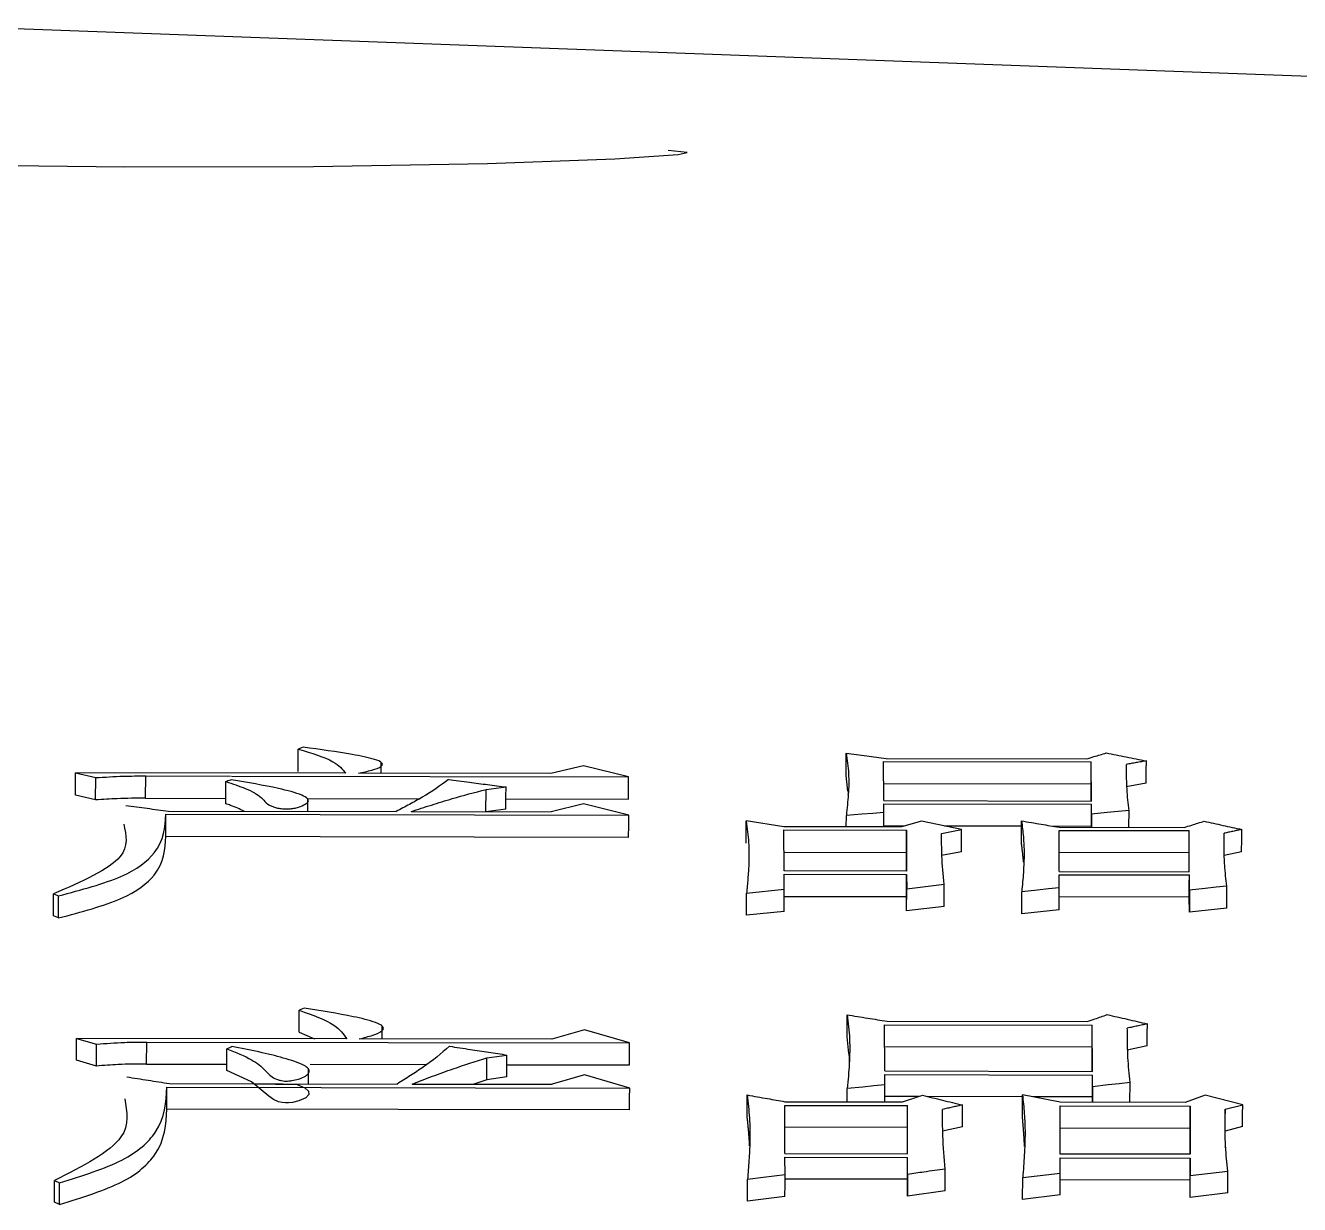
# Model space of a CAD drawing. Header units: millimetres. Extents: x 2462 to 4142, y 835 to 2023.
# Drawn here: x 2888.76 to 2894.27, y 1818.15 to 1823.25 of the extents above; entities that cross this region are included whole.
import ezdxf

# ---------------------------------------------------------------- set-up
doc = ezdxf.new("R2010")
doc.units = ezdxf.units.MM

msp = doc.modelspace()

# ---------------------------------------------------------------- linework, layer by layer
at = {"color": 7, "linetype": 'Continuous', "lineweight": 25}
for p, q in [((2888.3741, 1823.2484), (2903.6892, 1822.6848)), ((2891.6237, 1822.6989), (2891.5412, 1822.7076)), ((2889.9417, 1820.0242), (2889.9419, 1820.1206)), ((2889.9635, 1820.1283), (2889.9419, 1820.1207)), ((2890.3006, 1820.0159), (2890.3007, 1820.0634)), ((2891.1754, 1820.0483), (2891.0349, 1820.0145)), ((2891.3703, 1820.0007), (2891.1754, 1820.0483)), ((2892.4734, 1820.0667), (2893.3712, 1820.065)), ((2892.4741, 1819.8978), (2892.4734, 1820.0667)), ((2892.4841, 1820.0797), (2893.3495, 1820.0781)), ((2893.371, 1819.9686), (2893.3712, 1820.065)), ((2893.3719, 1819.8961), (2893.3712, 1820.065)), ((2888.9794, 1819.922), (2888.9796, 1820.0183)), ((2888.9796, 1820.0183), (2889.0663, 1819.9971)), ((2890.1479, 1820.0162), (2888.9796, 1820.0183)), ((2889.066, 1819.9008), (2889.0663, 1819.9971)), ((2889.2824, 1819.9083), (2889.2826, 1820.0046)), ((2889.2826, 1820.0046), (2889.649, 1820.0039)), ((2889.6287, 1819.884), (2889.6289, 1819.9803)), ((2889.6529, 1820.0039), (2891.3703, 1820.0007)), ((2891.0349, 1820.0145), (2890.202, 1820.0161)), ((2892.3188, 1819.9393), (2892.3107, 1820.0069)), ((2893.6089, 1819.9734), (2893.5225, 1819.9579)), ((2889.066, 1819.9008), (2888.9794, 1819.922)), ((2890.7537, 1819.8501), (2890.754, 1819.9463)), ((2890.754, 1819.9463), (2890.8405, 1819.9568)), ((2893.371, 1819.9686), (2892.4732, 1819.9703)), ((2893.3713, 1819.8961), (2893.371, 1819.9686)), ((2889.2824, 1819.9083), (2889.6287, 1819.9077)), ((2889.9831, 1819.8513), (2889.9832, 1819.9053)), ((2889.9839, 1819.907), (2890.4673, 1819.9061)), ((2890.8403, 1819.9054), (2891.3701, 1819.9044)), ((2891.1761, 1819.8841), (2891.0356, 1819.8493)), ((2891.371, 1819.8352), (2891.1761, 1819.8841)), ((2892.4741, 1819.8978), (2893.3719, 1819.8961)), ((2892.4742, 1819.8843), (2893.372, 1819.8827)), ((2892.4743, 1819.8466), (2892.4742, 1819.8843)), ((2893.3722, 1819.8396), (2893.372, 1819.8827)), ((2889.3696, 1819.7428), (2889.3698, 1819.8389)), ((2889.3698, 1819.8389), (2891.371, 1819.8352)), ((2889.3806, 1819.8524), (2890.3649, 1819.8506)), ((2890.4298, 1819.8505), (2891.0356, 1819.8493)), ((2890.8402, 1819.8605), (2890.7537, 1819.8501)), ((2892.0419, 1819.785), (2891.8795, 1819.8098)), ((2892.312, 1819.7845), (2892.3121, 1819.8334)), ((2892.4742, 1819.7842), (2892.4743, 1819.8466)), ((2892.6367, 1819.8084), (2892.5503, 1819.7841)), ((2892.8099, 1819.7727), (2892.6367, 1819.8084)), ((2893.3722, 1819.8396), (2893.372, 1819.7825)), ((2893.5342, 1819.7822), (2893.5344, 1819.8555)), ((2892.5503, 1819.7841), (2892.0419, 1819.785)), ((2892.0419, 1819.7714), (2892.572, 1819.7704)), ((2892.0426, 1819.5939), (2892.0419, 1819.7714)), ((2892.5643, 1819.788), (2892.4742, 1819.7882)), ((2892.572, 1819.7704), (2892.5727, 1819.5929)), ((2892.7235, 1819.7564), (2892.8099, 1819.7727)), ((2893.0693, 1819.7871), (2892.7371, 1819.7877)), ((2893.3718, 1819.7865), (2893.2081, 1819.7868)), ((2893.2318, 1819.7828), (2893.7726, 1819.7818)), ((2893.2318, 1819.7691), (2893.7943, 1819.7681)), ((2893.2325, 1819.5917), (2893.2318, 1819.7691)), ((2893.3718, 1819.7825), (2893.3718, 1819.7865)), ((2893.7941, 1819.6721), (2893.7943, 1819.7681)), ((2893.795, 1819.5906), (2893.7943, 1819.7681)), ((2893.9458, 1819.7369), (2893.9458, 1819.7569)), ((2891.3708, 1819.7391), (2889.3696, 1819.7428)), ((2893.9461, 1819.671), (2893.9458, 1819.7369)), ((2892.0417, 1819.6753), (2892.5717, 1819.6743)), ((2892.5721, 1819.5929), (2892.5717, 1819.6743)), ((2892.8097, 1819.6766), (2892.7232, 1819.6604)), ((2893.7941, 1819.6721), (2893.2316, 1819.6731)), ((2893.7944, 1819.5906), (2893.7941, 1819.6721)), ((2894.0212, 1819.6771), (2893.9456, 1819.6608)), ((2891.8884, 1819.5891), (2891.8881, 1819.5858)), ((2891.8885, 1819.6048), (2891.8886, 1819.5985)), ((2892.5727, 1819.5929), (2892.0426, 1819.5939)), ((2893.2325, 1819.5917), (2893.795, 1819.5906)), ((2892.0427, 1819.5798), (2892.5727, 1819.5788)), ((2892.0429, 1819.5147), (2892.0427, 1819.5798)), ((2892.5727, 1819.5788), (2892.573, 1819.5166)), ((2892.573, 1819.5166), (2892.7351, 1819.5361)), ((2893.2326, 1819.5776), (2893.7951, 1819.5765)), ((2893.2328, 1819.521), (2893.2326, 1819.5776)), ((2893.7953, 1819.5114), (2893.7951, 1819.5765)), ((2888.8844, 1819.495), (2888.906, 1819.4864)), ((2891.8805, 1819.4023), (2891.8807, 1819.4979)), ((2891.8807, 1819.4979), (2892.0429, 1819.5147)), ((2892.0429, 1819.4841), (2892.5725, 1819.4831)), ((2892.5727, 1819.4209), (2892.5725, 1819.4831)), ((2892.5727, 1819.4209), (2892.573, 1819.5166)), ((2893.0704, 1819.4086), (2893.0706, 1819.5043)), ((2893.7949, 1819.4808), (2893.2327, 1819.4818)), ((2893.7951, 1819.4158), (2893.7949, 1819.4808)), ((2893.7953, 1819.5114), (2893.7951, 1819.4158)), ((2893.9573, 1819.4325), (2893.9575, 1819.5282)), ((2892.7349, 1819.4404), (2892.5727, 1819.4209)), ((2893.2326, 1819.4253), (2893.0704, 1819.4086)), ((2893.9573, 1819.4325), (2893.7951, 1819.4158)), ((2888.9058, 1819.3907), (2888.8842, 1819.3993)), ((2892.0427, 1819.419), (2891.8805, 1819.4023)), ((2889.946, 1818.8966), (2889.9462, 1818.9916)), ((2889.9679, 1819.0008), (2889.9463, 1818.9917)), ((2892.4777, 1818.9286), (2893.3755, 1818.927)), ((2892.4783, 1818.7292), (2892.4777, 1818.9286)), ((2892.4885, 1818.944), (2893.3538, 1818.9424)), ((2893.3753, 1818.832), (2893.3755, 1818.927)), ((2893.3762, 1818.7275), (2893.3755, 1818.927)), ((2889.946, 1818.8966), (2890.0118, 1818.8683)), ((2890.3049, 1818.8678), (2890.305, 1818.924)), ((2891.1797, 1818.9064), (2891.0392, 1818.8664)), ((2891.3746, 1818.8502), (2891.1797, 1818.9064)), ((2892.3223, 1818.8048), (2892.3151, 1818.877)), ((2888.9837, 1818.7754), (2888.9839, 1818.8702)), ((2888.9839, 1818.8702), (2889.0705, 1818.8452)), ((2890.1522, 1818.8681), (2888.9839, 1818.8702)), ((2889.0703, 1818.7504), (2889.0705, 1818.8452)), ((2889.2866, 1818.7593), (2889.2869, 1818.8541)), ((2889.2869, 1818.8541), (2891.3746, 1818.8502)), ((2889.6329, 1818.7307), (2889.6331, 1818.8255)), ((2891.0392, 1818.8664), (2890.2063, 1818.868)), ((2893.3753, 1818.832), (2892.4775, 1818.8337)), ((2893.3756, 1818.7275), (2893.3753, 1818.832)), ((2893.6133, 1818.8377), (2893.5268, 1818.8194)), ((2889.0703, 1818.7504), (2888.9837, 1818.7754)), ((2890.758, 1818.6911), (2890.7582, 1818.7858)), ((2890.7582, 1818.7858), (2890.8447, 1818.7982)), ((2889.2866, 1818.7593), (2889.633, 1818.7587)), ((2889.9862, 1818.6737), (2889.9864, 1818.7394)), ((2889.9936, 1818.758), (2890.4971, 1818.7571)), ((2890.8446, 1818.7564), (2891.3744, 1818.7554)), ((2891.1803, 1818.7126), (2891.0398, 1818.6717)), ((2891.3752, 1818.6552), (2891.1803, 1818.7126)), ((2892.4783, 1818.7292), (2893.3762, 1818.7275)), ((2892.4784, 1818.7134), (2893.3762, 1818.7117)), ((2892.4785, 1818.669), (2892.4784, 1818.7134)), ((2893.3764, 1818.661), (2893.3762, 1818.7117)), ((2889.3738, 1818.5643), (2889.374, 1818.6589)), ((2889.374, 1818.6589), (2891.3752, 1818.6552)), ((2889.3848, 1818.6748), (2890.3692, 1818.6729)), ((2890.4341, 1818.6728), (2891.0398, 1818.6717)), ((2890.758, 1818.6911), (2890.7011, 1818.6723)), ((2890.8445, 1818.7034), (2890.758, 1818.6911)), ((2892.3162, 1818.5959), (2892.3163, 1818.6534)), ((2892.4783, 1818.5956), (2892.4785, 1818.669)), ((2893.3764, 1818.661), (2893.3762, 1818.5939)), ((2893.5384, 1818.5936), (2893.5386, 1818.6797)), ((2892.0461, 1818.5964), (2892.5545, 1818.5955)), ((2892.6238, 1818.6184), (2892.4784, 1818.6187)), ((2893.0736, 1818.6176), (2892.6646, 1818.6184)), ((2893.236, 1818.5942), (2893.0736, 1818.6265)), ((2893.376, 1818.617), (2893.1187, 1818.6175)), ((2893.3761, 1818.5939), (2893.376, 1818.617)), ((2893.8633, 1818.625), (2893.7768, 1818.5932)), ((2894.0257, 1818.5831), (2893.8633, 1818.625)), ((2891.375, 1818.5606), (2889.3738, 1818.5643)), ((2892.0461, 1818.5804), (2892.5762, 1818.5794)), ((2892.0467, 1818.3725), (2892.0461, 1818.5804)), ((2892.5759, 1818.4849), (2892.5762, 1818.5794)), ((2892.5768, 1818.3715), (2892.5762, 1818.5794)), ((2893.7768, 1818.5932), (2893.236, 1818.5942)), ((2893.236, 1818.5782), (2893.7985, 1818.5771)), ((2893.2366, 1818.3703), (2893.236, 1818.5782)), ((2893.7985, 1818.5771), (2893.7991, 1818.3693)), ((2893.95, 1818.564), (2893.9499, 1818.5459)), ((2893.95, 1818.564), (2894.0257, 1818.5831)), ((2893.9503, 1818.4612), (2893.95, 1818.5459)), ((2892.5759, 1818.4849), (2892.0459, 1818.4859)), ((2892.5763, 1818.3715), (2892.5759, 1818.4849)), ((2892.8139, 1818.4877), (2892.7274, 1818.4686)), ((2894.0254, 1818.4886), (2893.9498, 1818.4695)), ((2893.2358, 1818.4837), (2893.7983, 1818.4826)), ((2893.7986, 1818.3693), (2893.7983, 1818.4826)), ((2893.9524, 1818.3973), (2893.9522, 1818.4002)), ((2892.0467, 1818.3725), (2892.5768, 1818.3715)), ((2892.0468, 1818.3561), (2892.5768, 1818.3551)), ((2892.047, 1818.2801), (2892.0468, 1818.3561)), ((2892.577, 1818.2824), (2892.5768, 1818.3551)), ((2893.7991, 1818.3693), (2893.2366, 1818.3703)), ((2893.2367, 1818.3539), (2893.7992, 1818.3528)), ((2893.2369, 1818.2878), (2893.2367, 1818.3539)), ((2893.7992, 1818.3528), (2893.7994, 1818.2768)), ((2892.577, 1818.2824), (2892.5768, 1818.1883)), ((2892.739, 1818.2112), (2892.7392, 1818.3053)), ((2893.0744, 1818.1741), (2893.0747, 1818.2682)), ((2893.0747, 1818.2682), (2893.2369, 1818.2878)), ((2893.7992, 1818.1827), (2893.7994, 1818.2768)), ((2893.7994, 1818.2768), (2893.9616, 1818.2964)), ((2888.8885, 1818.2561), (2888.9101, 1818.246)), ((2891.8846, 1818.1664), (2891.8848, 1818.2605)), ((2892.5766, 1818.2609), (2892.047, 1818.2619)), ((2892.5768, 1818.1883), (2892.5766, 1818.2609)), ((2892.739, 1818.2112), (2892.5768, 1818.1883)), ((2893.2368, 1818.2597), (2893.799, 1818.2586)), ((2893.7992, 1818.1827), (2893.799, 1818.2586)), ((2888.9099, 1818.152), (2888.8882, 1818.162)), ((2892.0468, 1818.186), (2891.8846, 1818.1664)), ((2893.2366, 1818.1937), (2893.0744, 1818.1741)), ((2893.9614, 1818.2023), (2893.7992, 1818.1827))]:
    msp.add_line(p, q, dxfattribs=at)
at = {"color": 7, "linetype": 'Continuous', "lineweight": 25, "flags": 128}
for points in [[(2887.1755, 1822.7133), (2887.1332, 1822.7112), (2887.178, 1822.6968), (2887.4228, 1822.6797), (2887.8497, 1822.6617), (2888.4473, 1822.646), (2889.1928, 1822.6369), (2890.0086, 1822.6387), (2890.7605, 1822.6519), (2891.3113, 1822.6715), (2891.585, 1822.6902), (2891.6237, 1822.6989), (2891.6237, 1822.6989)], [(2892.3107, 1820.0069), (2892.3109, 1820.0609), (2892.311, 1820.1033)], [(2893.6089, 1819.9734), (2893.6091, 1820.0274), (2893.6092, 1820.0698)], [(2889.6289, 1819.9802), (2889.6397, 1819.9842), (2889.6504, 1819.9881)], [(2891.3701, 1819.9044), (2891.3702, 1819.9583), (2891.3703, 1820.0007)], [(2890.8402, 1819.8605), (2890.8404, 1819.9144), (2890.8405, 1819.9568)], [(2893.3718, 1819.7865), (2893.3719, 1819.8404), (2893.372, 1819.8827)], [(2891.3708, 1819.7391), (2891.3709, 1819.7929), (2891.371, 1819.8352)], [(2891.8793, 1819.7138), (2891.8794, 1819.7676), (2891.8795, 1819.8098)], [(2892.4743, 1819.8466), (2892.4265, 1819.8428), (2892.3786, 1819.8389), (2892.3121, 1819.8334)], [(2893.0692, 1819.7142), (2893.0693, 1819.768), (2893.0694, 1819.8103)], [(2893.5344, 1819.8555), (2893.4874, 1819.8509), (2893.4404, 1819.8463), (2893.3722, 1819.8396)], [(2892.5717, 1819.6743), (2892.5719, 1819.7281), (2892.572, 1819.7704)], [(2892.8097, 1819.6766), (2892.8098, 1819.7304), (2892.8099, 1819.7727)], [(2894.0212, 1819.6771), (2894.0214, 1819.7309), (2894.0215, 1819.7731)], [(2892.5725, 1819.4831), (2892.5726, 1819.5367), (2892.5727, 1819.5788)], [(2892.7349, 1819.4404), (2892.735, 1819.494), (2892.7351, 1819.5361)], [(2893.7949, 1819.4808), (2893.795, 1819.5344), (2893.7951, 1819.5765)], [(2888.8842, 1819.3993), (2888.8842, 1819.4342), (2888.8843, 1819.4646), (2888.8844, 1819.495)], [(2888.9058, 1819.3907), (2888.9059, 1819.4256), (2888.906, 1819.456), (2888.906, 1819.4864)], [(2892.0427, 1819.419), (2892.0428, 1819.4726), (2892.0429, 1819.5147)], [(2893.2328, 1819.521), (2893.1858, 1819.5162), (2893.1388, 1819.5113), (2893.0706, 1819.5043)], [(2893.2326, 1819.4253), (2893.2327, 1819.4789), (2893.2328, 1819.521)], [(2893.9575, 1819.5282), (2893.9105, 1819.5233), (2893.8635, 1819.5185), (2893.7953, 1819.5114)], [(2892.3151, 1818.877), (2892.3152, 1818.9301), (2892.3153, 1818.9719)], [(2893.6133, 1818.8377), (2893.6134, 1818.8909), (2893.6135, 1818.9327)], [(2889.6331, 1818.8255), (2889.6386, 1818.8278), (2889.6467, 1818.8313), (2889.6547, 1818.8348)], [(2891.3744, 1818.7554), (2891.3745, 1818.8085), (2891.3746, 1818.8502)], [(2890.8445, 1818.7034), (2890.8446, 1818.7565), (2890.8447, 1818.7982)], [(2889.7508, 1818.6741), (2889.9372, 1818.6712), (2889.9709, 1818.6562), (2889.9872, 1818.6426), (2889.9879, 1818.628), (2889.975, 1818.6138), (2889.9447, 1818.6002), (2889.9173, 1818.5936), (2889.9007, 1818.5914), (2889.8866, 1818.591), (2889.8728, 1818.5923), (2889.8574, 1818.5959), (2889.8351, 1818.6055), (2889.8151, 1818.6209), (2889.7404, 1818.6827), (2889.6329, 1818.7307), (2889.6329, 1818.7307)], [(2893.376, 1818.617), (2893.3761, 1818.67), (2893.3762, 1818.7117)], [(2891.375, 1818.5606), (2891.3751, 1818.6136), (2891.3752, 1818.6552)], [(2892.4785, 1818.669), (2892.4307, 1818.6644), (2892.3828, 1818.6598), (2892.3163, 1818.6534)], [(2893.5386, 1818.6797), (2893.4916, 1818.6743), (2893.4446, 1818.6689), (2893.3764, 1818.661)], [(2891.8835, 1818.531), (2891.8836, 1818.5839), (2891.8837, 1818.6255)], [(2893.0734, 1818.532), (2893.0735, 1818.5849), (2893.0736, 1818.6265)], [(2892.8139, 1818.4877), (2892.814, 1818.5406), (2892.8141, 1818.5822)], [(2893.7983, 1818.4826), (2893.7984, 1818.5355), (2893.7985, 1818.5771)], [(2894.0254, 1818.4886), (2894.0256, 1818.5415), (2894.0257, 1818.5831)], [(2892.5766, 1818.2609), (2892.5767, 1818.3137), (2892.5768, 1818.3551)], [(2893.799, 1818.2586), (2893.7991, 1818.3114), (2893.7992, 1818.3528)], [(2892.047, 1818.2801), (2892, 1818.2744), (2891.953, 1818.2687), (2891.8848, 1818.2605)], [(2892.0468, 1818.186), (2892.0469, 1818.2387), (2892.047, 1818.2801)], [(2893.2366, 1818.1937), (2893.2368, 1818.2464), (2893.2369, 1818.2878)], [(2893.9614, 1818.2023), (2893.9615, 1818.255), (2893.9616, 1818.2964)], [(2888.8882, 1818.162), (2888.8883, 1818.1963), (2888.8884, 1818.2262), (2888.8885, 1818.2561)], [(2888.9099, 1818.152), (2888.91, 1818.1863), (2888.91, 1818.2162), (2888.9101, 1818.246)]]:
    msp.add_lwpolyline(points, dxfattribs=at)
at = {"color": 7, "linetype": 'Continuous', "lineweight": 25}
for points, knots in [([(2889.9419, 1820.1206), (2889.999, 1820.1035), (2890.1001, 1820.0731), (2890.1334, 1820.0334), (2890.1479, 1820.0162)], [0, 0, 0, 0, 0.5653913, 1, 1, 1, 1]), ([(2890.202, 1820.0161), (2890.2222, 1820.0203), (2890.2619, 1820.0286), (2890.2986, 1820.0422), (2890.3076, 1820.054), (2890.3028, 1820.0648), (2890.2602, 1820.081), (2890.1462, 1820.1042), (2890.0361, 1820.1188), (2889.9635, 1820.1283)], [0, 0, 0, 0, 0.1207835, 0.2379421, 0.2842431, 0.3308199, 0.4249814, 0.6208103, 1, 1, 1, 1]), ([(2892.311, 1820.1033), (2892.3153, 1820.074), (2892.3241, 1820.0151), (2892.3216, 1819.9251), (2892.3153, 1819.864), (2892.3121, 1819.8334)], [0, 0, 0, 0, 0.33259, 0.666186, 1, 1, 1, 1]), ([(2892.311, 1820.1033), (2892.3258, 1820.1013), (2892.3555, 1820.0972), (2892.4133, 1820.0894), (2892.4561, 1820.0835), (2892.4841, 1820.0797)], [0, 0, 0, 0, 0.2574409, 0.5148817, 1, 1, 1, 1]), ([(2893.3495, 1820.0781), (2893.3605, 1820.0814), (2893.3805, 1820.0873), (2893.4093, 1820.0959), (2893.4271, 1820.1012), (2893.4359, 1820.1038)], [0, 0, 0, 0, 0.382635, 0.691318, 1, 1, 1, 1]), ([(2893.4359, 1820.1038), (2893.4648, 1820.0981), (2893.5081, 1820.0897), (2893.5659, 1820.0783), (2893.5947, 1820.0726), (2893.6092, 1820.0698)], [0, 0, 0, 0, 0.4999999, 0.75, 1, 1, 1, 1]), ([(2893.6092, 1820.0698), (2893.602, 1820.0685), (2893.5876, 1820.0659), (2893.5659, 1820.0621), (2893.5443, 1820.0582), (2893.5299, 1820.0556), (2893.5227, 1820.0543)], [0, 0, 0, 0, 0.2500001, 0.5000003, 0.7500004, 1, 1, 1, 1]), ([(2893.5344, 1819.8555), (2893.5309, 1819.886), (2893.5257, 1819.9319), (2893.5236, 1819.998), (2893.523, 1820.0336), (2893.5227, 1820.0543)], [0, 0, 0, 0, 0.455483, 0.683214, 1, 1, 1, 1]), ([(2889.0663, 1819.9971), (2889.106, 1819.9997), (2889.1771, 1820.0042), (2889.2503, 1820.0045), (2889.2826, 1820.0046)], [0, 0, 0, 0, 0.5588348, 1, 1, 1, 1]), ([(2889.6289, 1819.9803), (2889.6583, 1819.9705), (2889.7219, 1819.9493), (2889.7916, 1819.9119), (2889.8048, 1819.8777), (2889.8571, 1819.8646), (2889.8795, 1819.8622), (2889.9028, 1819.862), (2889.9256, 1819.8645), (2889.9512, 1819.8713), (2889.9722, 1819.8815), (2889.9885, 1819.894), (2889.9837, 1819.9077), (2889.9467, 1819.9287), (2889.8332, 1819.9572), (2889.7223, 1819.9765), (2889.6512, 1819.988), (2889.6505, 1819.9881)], [0, 0, 0, 0, 0.11781, 0.254849, 0.391031, 0.410858, 0.430655, 0.450877, 0.468612, 0.491918, 0.540011, 0.576765, 0.61394, 0.664642, 0.789466, 0.997756, 1, 1, 1, 1]), ([(2890.5915, 1819.989), (2890.5565, 1819.9632), (2890.5068, 1819.9268), (2890.4229, 1819.8815), (2890.3843, 1819.8609), (2890.3649, 1819.8506)], [0, 0, 0, 0, 0.546201, 0.773057, 1, 1, 1, 1]), ([(2890.5915, 1819.989), (2890.6217, 1819.9851), (2890.6782, 1819.9778), (2890.7612, 1819.9671), (2890.814, 1819.9602), (2890.8405, 1819.9568)], [0, 0, 0, 0, 0.363442, 0.681721, 1, 1, 1, 1]), ([(2890.4298, 1819.8505), (2890.4592, 1819.8599), (2890.5179, 1819.8789), (2890.623, 1819.9116), (2890.7047, 1819.9333), (2890.754, 1819.9463)], [0, 0, 0, 0, 0.283865, 0.567758, 1, 1, 1, 1]), ([(2892.3194, 1819.9422), (2892.3196, 1819.9336), (2892.32, 1819.9201), (2892.3202, 1819.9237), (2892.3203, 1819.925)], [0, 0, 0, 0, 0.641471, 1, 1, 1, 1]), ([(2889.2824, 1819.9083), (2889.2413, 1819.9081), (2889.168, 1819.9076), (2889.0972, 1819.9029), (2889.066, 1819.9008)], [0, 0, 0, 0, 0.561085, 1, 1, 1, 1]), ([(2889.1966, 1819.877), (2889.2273, 1819.8729), (2889.2886, 1819.8647), (2889.3499, 1819.8565), (2889.3806, 1819.8524)], [0, 0, 0, 0, 0.499883, 1, 1, 1, 1]), ([(2889.7077, 1819.8518), (2889.6899, 1819.8607), (2889.667, 1819.8721), (2889.6357, 1819.8818), (2889.6287, 1819.884)], [0, 0, 0, 0, 0.775038, 1, 1, 1, 1]), ([(2888.906, 1819.4864), (2889.0047, 1819.5126), (2889.1988, 1819.5641), (2889.3607, 1819.6917), (2889.3663, 1819.7832), (2889.3698, 1819.8389)], [0, 0, 0, 0, 0.287817, 0.565935, 1, 1, 1, 1]), ([(2891.8795, 1819.8098), (2891.8833, 1819.7788), (2891.891, 1819.7168), (2891.8914, 1819.6333), (2891.8865, 1819.5603), (2891.8826, 1819.5187), (2891.8807, 1819.4979)], [0, 0, 0, 0, 0.304153, 0.608343, 0.804164, 1, 1, 1, 1]), ([(2893.0694, 1819.8103), (2893.0724, 1819.7872), (2893.0783, 1819.7409), (2893.0817, 1819.6667), (2893.078, 1819.588), (2893.0731, 1819.5322), (2893.0706, 1819.5043)], [0, 0, 0, 0, 0.231566, 0.463148, 0.731542, 1, 1, 1, 1]), ([(2893.0694, 1819.8103), (2893.0837, 1819.8079), (2893.1122, 1819.8031), (2893.1664, 1819.7939), (2893.2062, 1819.7871), (2893.2318, 1819.7828)], [0, 0, 0, 0, 0.263834, 0.527668, 1, 1, 1, 1]), ([(2893.7726, 1819.7818), (2893.7837, 1819.7852), (2893.8036, 1819.7915), (2893.8324, 1819.8005), (2893.8502, 1819.8061), (2893.8591, 1819.8088)], [0, 0, 0, 0, 0.382635, 0.691318, 1, 1, 1, 1]), ([(2893.8591, 1819.8088), (2893.8861, 1819.8029), (2893.9267, 1819.794), (2893.9809, 1819.7821), (2894.0079, 1819.7761), (2894.0215, 1819.7731)], [0, 0, 0, 0, 0.5, 0.75, 1, 1, 1, 1]), ([(2889.1875, 1819.7964), (2889.1981, 1819.7486), (2889.2218, 1819.6411), (2889.0049, 1819.5471), (2888.8844, 1819.495)], [0, 0, 0, 0, 0.4443, 1, 1, 1, 1]), ([(2892.7351, 1819.5361), (2892.7311, 1819.5775), (2892.7253, 1819.6353), (2892.7241, 1819.7083), (2892.7237, 1819.7404), (2892.7235, 1819.7564)], [0, 0, 0, 0, 0.5564808, 0.7782386, 1, 1, 1, 1]), ([(2893.9575, 1819.5282), (2893.9538, 1819.5581), (2893.9471, 1819.6117), (2893.9451, 1819.6878), (2893.9456, 1819.7338), (2893.9458, 1819.7569)], [0, 0, 0, 0, 0.387747, 0.693846, 1, 1, 1, 1]), ([(2894.0215, 1819.7731), (2894.0152, 1819.7718), (2894.0026, 1819.7691), (2893.9836, 1819.765), (2893.9647, 1819.7609), (2893.9521, 1819.7582), (2893.9458, 1819.7569)], [0, 0, 0, 0, 0.25, 0.5, 0.750001, 1, 1, 1, 1]), ([(2888.9058, 1819.3907), (2889.0045, 1819.4169), (2889.1985, 1819.4683), (2889.3605, 1819.5957), (2889.3661, 1819.6871), (2889.3696, 1819.7428)], [0, 0, 0, 0, 0.287925, 0.56603, 1, 1, 1, 1]), ([(2893.0782, 1819.6314), (2893.0782, 1819.6321), (2893.0779, 1819.6359), (2893.0775, 1819.6411), (2893.077, 1819.647), (2893.0765, 1819.6514), (2893.0761, 1819.6558), (2893.0756, 1819.6602), (2893.0752, 1819.6646), (2893.0747, 1819.669), (2893.0742, 1819.6734), (2893.0737, 1819.6778), (2893.0732, 1819.6822), (2893.0725, 1819.688), (2893.0718, 1819.6939), (2893.071, 1819.6997), (2893.0705, 1819.7041), (2893.0699, 1819.7089), (2893.0694, 1819.7123), (2893.0692, 1819.7142)], [0, 0, 0, 0, 0.027762, 0.133883, 0.186944, 0.240005, 0.293066, 0.346127, 0.399187, 0.452248, 0.505309, 0.55837, 0.611431, 0.664491, 0.770613, 0.823674, 0.876735, 0.929795, 1, 1, 1, 1]), ([(2889.9462, 1818.9916), (2890.0034, 1818.9713), (2890.1044, 1818.9354), (2890.1377, 1818.8884), (2890.1522, 1818.8681)], [0, 0, 0, 0, 0.5653913, 1, 1, 1, 1]), ([(2890.2063, 1818.868), (2890.2265, 1818.873), (2890.2662, 1818.8828), (2890.3029, 1818.8989), (2890.312, 1818.9128), (2890.3071, 1818.9256), (2890.2645, 1818.9448), (2890.1505, 1818.9722), (2890.0404, 1818.9894), (2889.9679, 1819.0008)], [0, 0, 0, 0, 0.120818, 0.238007, 0.284295, 0.33086, 0.424999, 0.620775, 1, 1, 1, 1]), ([(2892.3153, 1818.9719), (2892.3197, 1818.9372), (2892.3284, 1818.8675), (2892.3258, 1818.7613), (2892.3195, 1818.6894), (2892.3163, 1818.6534)], [0, 0, 0, 0, 0.33259, 0.666186, 1, 1, 1, 1]), ([(2892.3153, 1818.9719), (2892.3301, 1818.9695), (2892.3599, 1818.9648), (2892.4176, 1818.9554), (2892.4605, 1818.9485), (2892.4885, 1818.944)], [0, 0, 0, 0, 0.257441, 0.514882, 1, 1, 1, 1]), ([(2893.3538, 1818.9424), (2893.3649, 1818.9463), (2893.3848, 1818.9533), (2893.4136, 1818.9635), (2893.4314, 1818.9698), (2893.4403, 1818.9729)], [0, 0, 0, 0, 0.382635, 0.691318, 1, 1, 1, 1]), ([(2893.4403, 1818.9729), (2893.4691, 1818.9662), (2893.5124, 1818.9562), (2893.5702, 1818.9428), (2893.599, 1818.936), (2893.6135, 1818.9327)], [0, 0, 0, 0, 0.5, 0.75, 1, 1, 1, 1]), ([(2893.6135, 1818.9327), (2893.6063, 1818.9312), (2893.5919, 1818.9281), (2893.5702, 1818.9235), (2893.5486, 1818.9189), (2893.5342, 1818.9159), (2893.527, 1818.9144)], [0, 0, 0, 0, 0.25, 0.5, 0.75, 1, 1, 1, 1]), ([(2893.5386, 1818.6797), (2893.5351, 1818.7157), (2893.5299, 1818.7697), (2893.5278, 1818.8478), (2893.5273, 1818.8899), (2893.527, 1818.9144)], [0, 0, 0, 0, 0.455483, 0.683214, 1, 1, 1, 1]), ([(2889.0705, 1818.8452), (2889.1103, 1818.8482), (2889.1814, 1818.8536), (2889.2546, 1818.854), (2889.2869, 1818.8541)], [0, 0, 0, 0, 0.558835, 1, 1, 1, 1]), ([(2889.6331, 1818.8255), (2889.6717, 1818.81), (2889.7416, 1818.7821), (2889.7958, 1818.739), (2889.8191, 1818.7081), (2889.8482, 1818.6929), (2889.8688, 1818.6874), (2889.8826, 1818.6856), (2889.8983, 1818.6855), (2889.9199, 1818.6881), (2889.948, 1818.695), (2889.976, 1818.7067), (2889.9908, 1818.7226), (2889.99, 1818.7388), (2889.9556, 1818.7617), (2889.8799, 1818.7859), (2889.7723, 1818.8124), (2889.6944, 1818.8272), (2889.6547, 1818.8348)], [0, 0, 0, 0, 0.156025, 0.282024, 0.363627, 0.404873, 0.419209, 0.430586, 0.44201, 0.458322, 0.488142, 0.530961, 0.573097, 0.616787, 0.655295, 0.770211, 0.882971, 1, 1, 1, 1]), ([(2890.5958, 1818.8361), (2890.5607, 1818.8057), (2890.5111, 1818.7627), (2890.4272, 1818.7093), (2890.3885, 1818.6851), (2890.3692, 1818.6729)], [0, 0, 0, 0, 0.546201, 0.773057, 1, 1, 1, 1]), ([(2890.5958, 1818.8361), (2890.626, 1818.8315), (2890.6825, 1818.8229), (2890.7655, 1818.8103), (2890.8183, 1818.8022), (2890.8447, 1818.7982)], [0, 0, 0, 0, 0.363442, 0.681721, 1, 1, 1, 1]), ([(2892.323, 1818.8089), (2892.323, 1818.8091), (2892.3222, 1818.818), (2892.3248, 1818.7747), (2892.3243, 1818.7583), (2892.3243, 1818.7562), (2892.3243, 1818.7562)], [0, 0, 0, 0, 0.014335, 0.602284, 0.99678, 1, 1, 1, 1]), ([(2890.4341, 1818.6728), (2890.4634, 1818.684), (2890.5221, 1818.7063), (2890.6272, 1818.7449), (2890.7089, 1818.7704), (2890.7582, 1818.7858)], [0, 0, 0, 0, 0.283865, 0.567758, 1, 1, 1, 1]), ([(2889.2866, 1818.7593), (2889.2455, 1818.759), (2889.1723, 1818.7585), (2889.1014, 1818.7529), (2889.0703, 1818.7504)], [0, 0, 0, 0, 0.561085, 1, 1, 1, 1]), ([(2888.9101, 1818.246), (2889.0088, 1818.2766), (2889.2029, 1818.3368), (2889.3648, 1818.486), (2889.3705, 1818.5934), (2889.374, 1818.6589)], [0, 0, 0, 0, 0.287817, 0.565935, 1, 1, 1, 1]), ([(2889.2009, 1818.7037), (2889.2315, 1818.6988), (2889.2928, 1818.6892), (2889.3541, 1818.6796), (2889.3848, 1818.6748)], [0, 0, 0, 0, 0.499883, 1, 1, 1, 1]), ([(2889.1917, 1818.609), (2889.2022, 1818.5529), (2889.2259, 1818.4265), (2889.009, 1818.317), (2888.8885, 1818.2561)], [0, 0, 0, 0, 0.444231, 1, 1, 1, 1]), ([(2891.8837, 1818.6255), (2891.8872, 1818.5923), (2891.8942, 1818.5258), (2891.896, 1818.4314), (2891.8913, 1818.343), (2891.887, 1818.288), (2891.8848, 1818.2605)], [0, 0, 0, 0, 0.277767, 0.555561, 0.777766, 1, 1, 1, 1]), ([(2891.8837, 1818.6255), (2891.8984, 1818.6229), (2891.9277, 1818.6176), (2891.9818, 1818.608), (2892.0213, 1818.6009), (2892.0461, 1818.5964)], [0, 0, 0, 0, 0.27079, 0.54158, 1, 1, 1, 1]), ([(2892.5545, 1818.5955), (2892.5661, 1818.5993), (2892.5864, 1818.6061), (2892.6152, 1818.6156), (2892.6323, 1818.6213), (2892.6409, 1818.6241)], [0, 0, 0, 0, 0.404836, 0.702418, 1, 1, 1, 1]), ([(2892.6409, 1818.6241), (2892.6698, 1818.6171), (2892.7131, 1818.6067), (2892.7708, 1818.5927), (2892.7997, 1818.5857), (2892.8141, 1818.5822)], [0, 0, 0, 0, 0.4999999, 0.75, 1, 1, 1, 1]), ([(2893.0736, 1818.6265), (2893.0766, 1818.5993), (2893.0825, 1818.5449), (2893.0858, 1818.458), (2893.0821, 1818.3659), (2893.0772, 1818.3008), (2893.0747, 1818.2682)], [0, 0, 0, 0, 0.231675, 0.463367, 0.731652, 1, 1, 1, 1]), ([(2888.9099, 1818.152), (2889.0086, 1818.1826), (2889.2026, 1818.2426), (2889.3646, 1818.3916), (2889.3703, 1818.4989), (2889.3738, 1818.5643)], [0, 0, 0, 0, 0.287925, 0.56603, 1, 1, 1, 1]), ([(2892.8141, 1818.5822), (2892.8069, 1818.5806), (2892.7925, 1818.5774), (2892.7709, 1818.5726), (2892.7493, 1818.5678), (2892.7349, 1818.5646), (2892.7276, 1818.5631)], [0, 0, 0, 0, 0.25, 0.5, 0.75, 1, 1, 1, 1]), ([(2892.7392, 1818.3053), (2892.7352, 1818.3531), (2892.7295, 1818.4204), (2892.7283, 1818.5059), (2892.7279, 1818.544), (2892.7276, 1818.5631)], [0, 0, 0, 0, 0.550969, 0.775483, 1, 1, 1, 1]), ([(2893.9616, 1818.2964), (2893.9579, 1818.3318), (2893.9512, 1818.3945), (2893.9493, 1818.4836), (2893.9497, 1818.5372), (2893.95, 1818.564)], [0, 0, 0, 0, 0.392032, 0.69599, 1, 1, 1, 1]), ([(2891.8939, 1818.4056), (2891.8937, 1818.4096), (2891.8933, 1818.4186), (2891.8925, 1818.4325), (2891.8914, 1818.4475), (2891.8902, 1818.4624), (2891.8889, 1818.4774), (2891.8877, 1818.4898), (2891.8867, 1818.4997), (2891.8859, 1818.5071), (2891.8852, 1818.5148), (2891.8843, 1818.5228), (2891.8838, 1818.5282), (2891.8835, 1818.531)], [0, 0, 0, 0, 0.0944046, 0.2134344, 0.3324641, 0.4514938, 0.5705234, 0.689553, 0.7490678, 0.8085826, 0.8680974, 0.9340488, 1, 1, 1, 1]), ([(2893.0827, 1818.4028), (2893.0824, 1818.4083), (2893.0818, 1818.4208), (2893.0809, 1818.4349), (2893.0803, 1818.4452), (2893.0799, 1818.4503), (2893.0794, 1818.4572), (2893.0789, 1818.464), (2893.0784, 1818.4709), (2893.078, 1818.476), (2893.0776, 1818.4811), (2893.0772, 1818.4862), (2893.0768, 1818.4913), (2893.0764, 1818.4964), (2893.0759, 1818.5015), (2893.0755, 1818.5066), (2893.0751, 1818.5117), (2893.0747, 1818.5168), (2893.0741, 1818.5236), (2893.0737, 1818.5286), (2893.0734, 1818.532)], [0, 0, 0, 0, 0.128632, 0.287252, 0.326907, 0.366562, 0.406217, 0.485527, 0.525181, 0.564836, 0.604491, 0.644146, 0.683801, 0.723456, 0.763111, 0.802766, 0.842421, 0.882075, 0.92173, 1, 1, 1, 1]), ([(2892.7392, 1818.3053), (2892.7239, 1818.3031), (2892.6932, 1818.2988), (2892.6391, 1818.2912), (2892.6004, 1818.2857), (2892.577, 1818.2824)], [0, 0, 0, 0, 0.283865, 0.567729, 1, 1, 1, 1])]:
    msp.add_open_spline(points, degree=3, knots=knots, dxfattribs=at)

doc.saveas('drawing.dxf')
